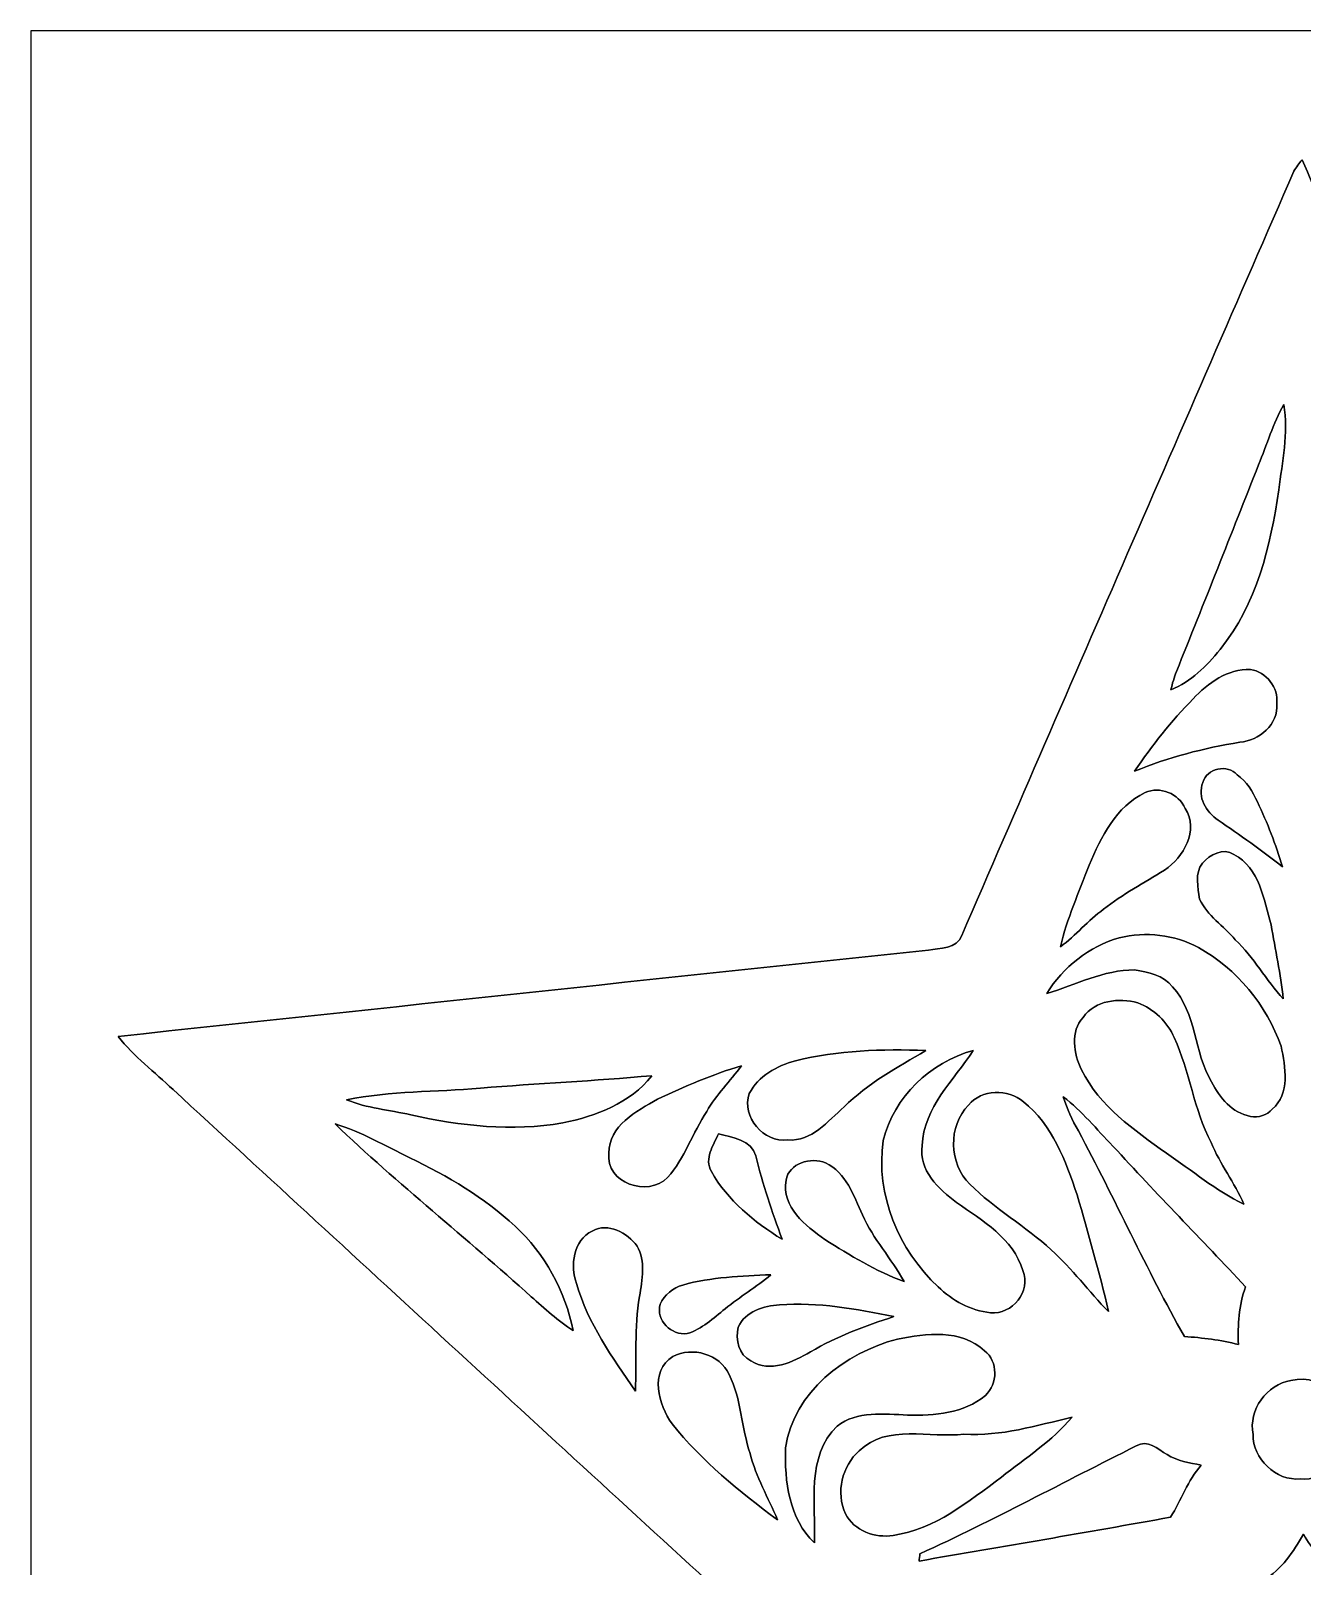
# Model space of a CAD drawing. Header units: centimetres. Extents: x -16.8 to 16.8, y -16.7 to 16.7.
# Drawn here: x -16.77 to 0.29, y -3.94 to 16.67 of the extents above; entities that cross this region are included whole.
import ezdxf

# ---------------------------------------------------------------- set-up
doc = ezdxf.new("R2010")
doc.units = ezdxf.units.CM
doc.header["$MEASUREMENT"] = 0
doc.layers.add('Layer 1', color=7, linetype='Continuous')

msp = doc.modelspace()

# ---------------------------------------------------------------- linework, layer by layer
at = {"layer": 'Layer 1', "color": 7}
for points, knots in [([(-16.77458, 16.66875), (-16.77458, 16.66875), (16.77458, 16.66875), (16.77458, 16.66875), (16.77458, 16.66875), (16.77458, 16.66875), (16.77458, -16.66875), (16.77458, -16.66875), (16.77458, -16.66875), (16.77458, -16.66875), (-16.77458, -16.66875), (-16.77458, -16.66875), (-16.77458, -16.66875), (-16.77458, -16.66875), (-16.77458, 16.66875), (-16.77458, 16.66875), (-16.77458, 16.66875), (-16.77458, 16.66875), (-16.77458, 16.66875), (-16.77458, 16.66875)], [0, 0, 0, 0, 0.16666667, 0.16666667, 0.16666667, 0.16666667, 0.33333333, 0.33333333, 0.33333333, 0.33333333, 0.5, 0.5, 0.5, 0.5, 0.66666667, 0.66666667, 0.66666667, 0.66666667, 1, 1, 1, 1]), ([(0.1778, 14.78562), (-1.30986, 11.36685), (-2.79929, 7.94773), (-4.2799, 4.52543), (-4.2799, 4.52543), (-4.34411, 4.34481), (-4.57729, 4.35998), (-4.72793, 4.3307), (-4.72793, 4.3307), (-8.35307, 3.95076), (-11.97681, 3.55529), (-15.6016, 3.17288), (-15.6016, 3.17288), (-15.39134, 2.90089), (-15.11088, 2.69416), (-14.86359, 2.4578), (-14.86359, 2.4578), (-12.31265, 0.11254), (-9.76524, -2.23661), (-7.21043, -4.57764), (-7.21043, -4.57764), (-7.42456, -5.79332), (-7.7149, -6.99488), (-7.94985, -8.20702), (-7.94985, -8.20702), (-8.47654, -10.77666), (-9.03676, -13.33994), (-9.54476, -15.9131), (-9.54476, -15.9131), (-9.01524, -15.66686), (-8.53158, -15.33525), (-8.02323, -15.05021), (-8.02323, -15.05021), (-5.32024, -13.44612), (-2.61267, -11.84875), (0.09102, -10.24502), (0.09102, -10.24502), (0.21943, -10.15471), (0.38594, -10.21045), (0.50835, -10.28524), (0.50835, -10.28524), (3.3722, -11.98704), (6.24452, -13.67402), (9.10837, -15.37476), (9.10837, -15.37476), (9.42975, -15.55715), (9.73702, -15.7674), (10.07745, -15.91416), (10.07745, -15.91416), (9.96915, -15.28727), (9.82592, -14.66744), (9.69716, -14.04479), (9.69716, -14.04479), (9.21173, -11.66566), (8.69844, -9.29252), (8.21584, -6.91339), (8.21584, -6.91339), (8.05215, -6.13657), (7.87224, -5.36293), (7.73994, -4.58011), (7.73994, -4.58011), (10.15506, -2.38231), (12.54689, -0.15804), (14.95284, 2.0507), (14.95284, 2.0507), (15.33701, 2.43522), (15.78504, 2.75519), (16.13182, 3.17676), (16.13182, 3.17676), (12.47846, 3.57823), (8.82297, 3.96134), (5.16855, 4.35222), (5.16855, 4.35222), (5.05213, 4.37409), (4.87574, 4.36457), (4.82459, 4.50286), (4.82459, 4.50286), (3.31435, 7.98124), (1.80552, 11.46104), (0.28646, 14.93591), (0.28646, 14.93591), (0.248, 14.88722), (0.20814, 14.8396), (0.1778, 14.78562)], [0, 0, 0, 0, 0.04545455, 0.04545455, 0.04545455, 0.04545455, 0.09090909, 0.09090909, 0.09090909, 0.09090909, 0.13636364, 0.13636364, 0.13636364, 0.13636364, 0.18181818, 0.18181818, 0.18181818, 0.18181818, 0.22727273, 0.22727273, 0.22727273, 0.22727273, 0.27272727, 0.27272727, 0.27272727, 0.27272727, 0.31818182, 0.31818182, 0.31818182, 0.31818182, 0.36363636, 0.36363636, 0.36363636, 0.36363636, 0.40909091, 0.40909091, 0.40909091, 0.40909091, 0.45454545, 0.45454545, 0.45454545, 0.45454545, 0.5, 0.5, 0.5, 0.5, 0.54545455, 0.54545455, 0.54545455, 0.54545455, 0.59090909, 0.59090909, 0.59090909, 0.59090909, 0.63636364, 0.63636364, 0.63636364, 0.63636364, 0.68181818, 0.68181818, 0.68181818, 0.68181818, 0.72727273, 0.72727273, 0.72727273, 0.72727273, 0.77272727, 0.77272727, 0.77272727, 0.77272727, 0.81818182, 0.81818182, 0.81818182, 0.81818182, 0.86363636, 0.86363636, 0.86363636, 0.86363636, 0.90909091, 0.90909091, 0.90909091, 0.90909091, 1, 1, 1, 1]), ([(0.04022, 11.65049), (0.10795, 11.26913), (0.02258, 10.88425), (-0.02575, 10.50608), (-0.02575, 10.50608), (-0.13511, 9.75007), (-0.32209, 8.97043), (-0.81421, 8.36436), (-0.81421, 8.36436), (-0.99307, 8.14246), (-1.20403, 7.92797), (-1.47532, 7.82496), (-1.47532, 7.82496), (-1.45309, 7.90751), (-1.43051, 7.98971), (-1.39947, 8.06909), (-1.39947, 8.06909), (-1.02623, 8.99195), (-0.66216, 9.9187), (-0.29633, 10.84439), (-0.29633, 10.84439), (-0.18627, 11.11356), (-0.10266, 11.39578), (0.04022, 11.65049)], [0, 0, 0, 0, 0.14285714, 0.14285714, 0.14285714, 0.14285714, 0.28571429, 0.28571429, 0.28571429, 0.28571429, 0.42857143, 0.42857143, 0.42857143, 0.42857143, 0.57142857, 0.57142857, 0.57142857, 0.57142857, 0.71428571, 0.71428571, 0.71428571, 0.71428571, 1, 1, 1, 1]), ([(-1.17616, 7.70255), (-0.97437, 7.91316), (-0.71332, 8.10824), (-0.40605, 8.0966), (-0.40605, 8.0966), (-0.19473, 8.06344), (-0.0254, 7.85566), (-0.05292, 7.63764), (-0.05292, 7.63764), (-0.0254, 7.35824), (-0.29104, 7.1434), (-0.54751, 7.1187), (-0.54751, 7.1187), (-1.03188, 7.04109), (-1.50707, 6.91832), (-1.96074, 6.73065), (-1.96074, 6.73065), (-1.72685, 7.07531), (-1.4672, 7.4041), (-1.17616, 7.70255)], [0, 0, 0, 0, 0.16666667, 0.16666667, 0.16666667, 0.16666667, 0.33333333, 0.33333333, 0.33333333, 0.33333333, 0.5, 0.5, 0.5, 0.5, 0.66666667, 0.66666667, 0.66666667, 0.66666667, 1, 1, 1, 1]), ([(-1.04458, 6.58107), (-0.99448, 6.77016), (-0.71049, 6.83154), (-0.58385, 6.68267), (-0.58385, 6.68267), (-0.45332, 6.59624), (-0.38029, 6.45548), (-0.31256, 6.32001), (-0.31256, 6.32001), (-0.17745, 6.0385), (-0.06526, 5.74534), (0.0254, 5.44654), (0.0254, 5.44654), (-0.25188, 5.67126), (-0.54681, 5.87199), (-0.83996, 6.07448), (-0.83996, 6.07448), (-1.0033, 6.18137), (-1.12113, 6.3821), (-1.04458, 6.58107)], [0, 0, 0, 0, 0.16666667, 0.16666667, 0.16666667, 0.16666667, 0.33333333, 0.33333333, 0.33333333, 0.33333333, 0.5, 0.5, 0.5, 0.5, 0.66666667, 0.66666667, 0.66666667, 0.66666667, 1, 1, 1, 1]), ([(-1.82069, 6.44349), (-1.62172, 6.53521), (-1.36525, 6.43326), (-1.28305, 6.23111), (-1.28305, 6.23111), (-1.09467, 5.93584), (-1.30351, 5.57777), (-1.55928, 5.40491), (-1.55928, 5.40491), (-1.83409, 5.23381), (-2.12196, 5.08141), (-2.37631, 4.87927), (-2.37631, 4.87927), (-2.58551, 4.72934), (-2.74743, 4.52579), (-2.95628, 4.37621), (-2.95628, 4.37621), (-2.86879, 4.75333), (-2.70651, 5.10787), (-2.57175, 5.46947), (-2.57175, 5.46947), (-2.40877, 5.84623), (-2.21156, 6.25898), (-1.82069, 6.44349)], [0, 0, 0, 0, 0.14285714, 0.14285714, 0.14285714, 0.14285714, 0.28571429, 0.28571429, 0.28571429, 0.28571429, 0.42857143, 0.42857143, 0.42857143, 0.42857143, 0.57142857, 0.57142857, 0.57142857, 0.57142857, 0.71428571, 0.71428571, 0.71428571, 0.71428571, 1, 1, 1, 1]), ([(-1.05093, 5.49593), (-0.94897, 5.61164), (-0.77541, 5.70689), (-0.62865, 5.61552), (-0.62865, 5.61552), (-0.28469, 5.43101), (-0.22366, 5.00803), (-0.12806, 4.66972), (-0.12806, 4.66972), (-0.07479, 4.33846), (0.00106, 4.00932), (0.03493, 3.67489), (0.03493, 3.67489), (-0.19685, 3.92606), (-0.35983, 4.23404), (-0.60925, 4.4704), (-0.60925, 4.4704), (-0.76659, 4.65173), (-0.98496, 4.79354), (-1.08761, 5.01544), (-1.08761, 5.01544), (-1.11019, 5.1689), (-1.15782, 5.36187), (-1.05093, 5.49593)], [0, 0, 0, 0, 0.14285714, 0.14285714, 0.14285714, 0.14285714, 0.28571429, 0.28571429, 0.28571429, 0.28571429, 0.42857143, 0.42857143, 0.42857143, 0.42857143, 0.57142857, 0.57142857, 0.57142857, 0.57142857, 0.71428571, 0.71428571, 0.71428571, 0.71428571, 1, 1, 1, 1]), ([(-2.16747, 4.49404), (-1.81151, 4.57941), (-1.42593, 4.54272), (-1.10384, 4.36386), (-1.10384, 4.36386), (-0.58984, 4.07776), (-0.18874, 3.59339), (0.00564, 3.03918), (0.00564, 3.03918), (0.06244, 2.76296), (0.13053, 2.40206), (-0.11395, 2.19569), (-0.11395, 2.19569), (-0.18274, 2.11243), (-0.30021, 2.07963), (-0.40534, 2.09903), (-0.40534, 2.09903), (-0.65193, 2.14418), (-0.81739, 2.35162), (-0.92922, 2.56081), (-0.92922, 2.56081), (-1.16628, 2.96192), (-1.12607, 3.48368), (-1.45239, 3.83893), (-1.45239, 3.83893), (-1.57586, 3.99274), (-1.778, 4.03507), (-1.96109, 4.06576), (-1.96109, 4.06576), (-2.37702, 4.06365), (-2.75131, 3.86644), (-3.14008, 3.74685), (-3.14008, 3.74685), (-2.921, 4.10245), (-2.57034, 4.37938), (-2.16747, 4.49404)], [0, 0, 0, 0, 0.1, 0.1, 0.1, 0.1, 0.2, 0.2, 0.2, 0.2, 0.3, 0.3, 0.3, 0.3, 0.4, 0.4, 0.4, 0.4, 0.5, 0.5, 0.5, 0.5, 0.6, 0.6, 0.6, 0.6, 0.7, 0.7, 0.7, 0.7, 0.8, 0.8, 0.8, 0.8, 1, 1, 1, 1]), ([(-2.65077, 3.42794), (-2.48744, 3.65795), (-2.17276, 3.69358), (-1.91805, 3.62268), (-1.91805, 3.62268), (-1.70109, 3.54224), (-1.52153, 3.36726), (-1.4284, 3.1556), (-1.4284, 3.1556), (-1.22167, 2.70122), (-1.16381, 2.19216), (-0.9338, 1.7466), (-0.9338, 1.7466), (-0.81386, 1.45733), (-0.61807, 1.20826), (-0.4953, 0.9211), (-0.4953, 0.9211), (-0.8696, 1.10314), (-1.19098, 1.37407), (-1.53458, 1.60514), (-1.53458, 1.60514), (-1.96709, 1.91594), (-2.42958, 2.23238), (-2.67264, 2.72415), (-2.67264, 2.72415), (-2.77707, 2.94076), (-2.82857, 3.23568), (-2.65077, 3.42794)], [0, 0, 0, 0, 0.125, 0.125, 0.125, 0.125, 0.25, 0.25, 0.25, 0.25, 0.375, 0.375, 0.375, 0.375, 0.5, 0.5, 0.5, 0.5, 0.625, 0.625, 0.625, 0.625, 0.75, 0.75, 0.75, 0.75, 1, 1, 1, 1]), ([(-6.51334, 2.84621), (-5.94113, 2.97991), (-5.34741, 3.00919), (-4.76215, 2.98133), (-4.76215, 2.98133), (-5.14597, 2.75766), (-5.53967, 2.54106), (-5.85858, 2.22532), (-5.85858, 2.22532), (-6.07766, 2.03729), (-6.2925, 1.75719), (-6.61494, 1.78294), (-6.61494, 1.78294), (-6.93773, 1.7459), (-7.24288, 2.08809), (-7.13176, 2.40559), (-7.13176, 2.40559), (-7.01252, 2.64019), (-6.75993, 2.77813), (-6.51334, 2.84621)], [0, 0, 0, 0, 0.16666667, 0.16666667, 0.16666667, 0.16666667, 0.33333333, 0.33333333, 0.33333333, 0.33333333, 0.5, 0.5, 0.5, 0.5, 0.66666667, 0.66666667, 0.66666667, 0.66666667, 1, 1, 1, 1]), ([(-5.334, 1.77447), (-5.19148, 2.36326), (-4.70323, 2.82081), (-4.12856, 2.98344), (-4.12856, 2.98344), (-4.38503, 2.58128), (-4.79249, 2.21686), (-4.81154, 1.70956), (-4.81154, 1.70956), (-4.8641, 1.37548), (-4.58682, 1.12536), (-4.3501, 0.94227), (-4.3501, 0.94227), (-4.00614, 0.70026), (-3.58458, 0.46143), (-3.46216, 0.02963), (-3.46216, 0.02963), (-3.34292, -0.25012), (-3.60292, -0.56374), (-3.89608, -0.53693), (-3.89608, -0.53693), (-4.16066, -0.50659), (-4.40831, -0.37253), (-4.5974, -0.18768), (-4.5974, -0.18768), (-5.12763, 0.30445), (-5.43948, 1.0481), (-5.334, 1.77447)], [0, 0, 0, 0, 0.125, 0.125, 0.125, 0.125, 0.25, 0.25, 0.25, 0.25, 0.375, 0.375, 0.375, 0.375, 0.5, 0.5, 0.5, 0.5, 0.625, 0.625, 0.625, 0.625, 0.75, 0.75, 0.75, 0.75, 1, 1, 1, 1]), ([(-8.36366, 2.32798), (-7.99783, 2.50049), (-7.62459, 2.66524), (-7.23583, 2.77848), (-7.23583, 2.77848), (-7.38893, 2.57281), (-7.57273, 2.38901), (-7.70184, 2.16606), (-7.70184, 2.16606), (-7.89164, 1.87784), (-7.99783, 1.53987), (-8.22678, 1.2767), (-8.22678, 1.2767), (-8.49101, 1.01106), (-9.06498, 1.20156), (-9.01594, 1.6062), (-9.01594, 1.6062), (-9.01982, 1.96991), (-8.64094, 2.17417), (-8.36366, 2.32798)], [0, 0, 0, 0, 0.16666667, 0.16666667, 0.16666667, 0.16666667, 0.33333333, 0.33333333, 0.33333333, 0.33333333, 0.5, 0.5, 0.5, 0.5, 0.66666667, 0.66666667, 0.66666667, 0.66666667, 1, 1, 1, 1]), ([(-10.74067, 2.47685), (-9.97444, 2.54212), (-9.20609, 2.57422), (-8.44021, 2.64478), (-8.44021, 2.64478), (-8.72772, 2.27506), (-9.19163, 2.10044), (-9.63577, 2.01119), (-9.63577, 2.01119), (-10.31275, 1.89477), (-11.00737, 1.96885), (-11.67306, 2.11878), (-11.67306, 2.11878), (-11.95987, 2.18722), (-12.26291, 2.20592), (-12.53631, 2.32304), (-12.53631, 2.32304), (-11.9447, 2.43769), (-11.33934, 2.42782), (-10.74067, 2.47685)], [0, 0, 0, 0, 0.16666667, 0.16666667, 0.16666667, 0.16666667, 0.33333333, 0.33333333, 0.33333333, 0.33333333, 0.5, 0.5, 0.5, 0.5, 0.66666667, 0.66666667, 0.66666667, 0.66666667, 1, 1, 1, 1]), ([(-4.18959, 2.24931), (-4.01461, 2.46733), (-3.65936, 2.46944), (-3.45264, 2.29482), (-3.45264, 2.29482), (-3.06529, 1.9872), (-2.88502, 1.49895), (-2.73121, 1.04493), (-2.73121, 1.04493), (-2.57916, 0.52634), (-2.43381, 0.00494), (-2.30964, -0.52141), (-2.30964, -0.52141), (-2.57704, -0.25471), (-2.79647, 0.05644), (-3.07975, 0.30692), (-3.07975, 0.30692), (-3.42336, 0.62653), (-3.84175, 0.85513), (-4.17089, 1.19098), (-4.17089, 1.19098), (-4.45135, 1.46191), (-4.46793, 1.97132), (-4.18959, 2.24931)], [0, 0, 0, 0, 0.14285714, 0.14285714, 0.14285714, 0.14285714, 0.28571429, 0.28571429, 0.28571429, 0.28571429, 0.42857143, 0.42857143, 0.42857143, 0.42857143, 0.57142857, 0.57142857, 0.57142857, 0.57142857, 0.71428571, 0.71428571, 0.71428571, 0.71428571, 1, 1, 1, 1]), ([(-2.91783, 2.35973), (-2.66806, 2.16888), (-2.46874, 1.92476), (-2.25108, 1.70039), (-2.25108, 1.70039), (-1.66793, 1.0608), (-1.05974, 0.44485), (-0.47025, -0.18909), (-0.47025, -0.18909), (-0.56691, -0.43568), (-0.57468, -0.70273), (-0.56762, -0.96449), (-0.56762, -0.96449), (-0.80433, -0.89888), (-1.04916, -0.87418), (-1.29293, -0.85408), (-1.29293, -0.85408), (-1.80093, 0.04692), (-2.22462, 0.99307), (-2.71533, 1.90359), (-2.71533, 1.90359), (-2.79612, 2.04929), (-2.86773, 2.20063), (-2.91783, 2.35973)], [0, 0, 0, 0, 0.14285714, 0.14285714, 0.14285714, 0.14285714, 0.28571429, 0.28571429, 0.28571429, 0.28571429, 0.42857143, 0.42857143, 0.42857143, 0.42857143, 0.57142857, 0.57142857, 0.57142857, 0.57142857, 0.71428571, 0.71428571, 0.71428571, 0.71428571, 1, 1, 1, 1]), ([(-12.69012, 1.99884), (-12.33699, 1.89195), (-12.01808, 1.70109), (-11.68682, 1.5427), (-11.68682, 1.5427), (-11.17882, 1.3014), (-10.68952, 1.00894), (-10.27501, 0.62583), (-10.27501, 0.62583), (-9.87566, 0.25541), (-9.60085, -0.24236), (-9.49501, -0.77682), (-9.49501, -0.77682), (-9.69786, -0.64417), (-9.87813, -0.48154), (-10.05805, -0.32068), (-10.05805, -0.32068), (-10.92764, 0.46108), (-11.84557, 1.19063), (-12.69012, 1.99884)], [0, 0, 0, 0, 0.16666667, 0.16666667, 0.16666667, 0.16666667, 0.33333333, 0.33333333, 0.33333333, 0.33333333, 0.5, 0.5, 0.5, 0.5, 0.66666667, 0.66666667, 0.66666667, 0.66666667, 1, 1, 1, 1]), ([(-7.54274, 1.86514), (-7.36847, 1.81328), (-7.09577, 1.78364), (-7.04568, 1.56845), (-7.04568, 1.56845), (-6.95184, 1.18816), (-6.82554, 0.81739), (-6.69008, 0.44979), (-6.69008, 0.44979), (-7.06473, 0.67733), (-7.42139, 0.97261), (-7.63976, 1.35714), (-7.63976, 1.35714), (-7.73783, 1.53599), (-7.61788, 1.70956), (-7.54274, 1.86514)], [0, 0, 0, 0, 0.2, 0.2, 0.2, 0.2, 0.4, 0.4, 0.4, 0.4, 0.6, 0.6, 0.6, 0.6, 1, 1, 1, 1]), ([(-6.63857, 1.24143), (-6.60012, 1.47355), (-6.30379, 1.55646), (-6.10835, 1.47673), (-6.10835, 1.47673), (-5.82895, 1.34232), (-5.73511, 1.03611), (-5.61128, 0.77752), (-5.61128, 0.77752), (-5.47158, 0.45226), (-5.22217, 0.19191), (-5.0546, -0.11748), (-5.0546, -0.11748), (-5.43172, 0.02152), (-5.77779, 0.23389), (-6.11752, 0.44591), (-6.11752, 0.44591), (-6.37752, 0.62865), (-6.69713, 0.88159), (-6.63857, 1.24143)], [0, 0, 0, 0, 0.16666667, 0.16666667, 0.16666667, 0.16666667, 0.33333333, 0.33333333, 0.33333333, 0.33333333, 0.5, 0.5, 0.5, 0.5, 0.66666667, 0.66666667, 0.66666667, 0.66666667, 1, 1, 1, 1]), ([(-9.23784, 0.56021), (-9.02441, 0.68192), (-8.76864, 0.53269), (-8.63741, 0.35913), (-8.63741, 0.35913), (-8.51394, 0.15804), (-8.57285, -0.09772), (-8.60319, -0.31644), (-8.60319, -0.31644), (-8.68151, -0.73625), (-8.63635, -1.16417), (-8.65999, -1.58785), (-8.65999, -1.58785), (-8.97008, -1.13736), (-9.29675, -0.67804), (-9.44986, -0.14605), (-9.44986, -0.14605), (-9.54052, 0.09878), (-9.48972, 0.43498), (-9.23784, 0.56021)], [0, 0, 0, 0, 0.16666667, 0.16666667, 0.16666667, 0.16666667, 0.33333333, 0.33333333, 0.33333333, 0.33333333, 0.5, 0.5, 0.5, 0.5, 0.66666667, 0.66666667, 0.66666667, 0.66666667, 1, 1, 1, 1]), ([(-8.02393, -0.16404), (-7.63905, -0.0568), (-7.23759, -0.04339), (-6.84071, -0.02646), (-6.84071, -0.02646), (-7.03756, -0.18944), (-7.25734, -0.32138), (-7.45455, -0.48401), (-7.45455, -0.48401), (-7.6133, -0.60925), (-7.76852, -0.75741), (-7.96678, -0.81703), (-7.96678, -0.81703), (-8.17421, -0.8449), (-8.39082, -0.63818), (-8.32661, -0.42192), (-8.32661, -0.42192), (-8.2737, -0.29422), (-8.15234, -0.20532), (-8.02393, -0.16404)], [0, 0, 0, 0, 0.16666667, 0.16666667, 0.16666667, 0.16666667, 0.33333333, 0.33333333, 0.33333333, 0.33333333, 0.5, 0.5, 0.5, 0.5, 0.66666667, 0.66666667, 0.66666667, 0.66666667, 1, 1, 1, 1]), ([(-6.72571, -0.42933), (-6.20889, -0.39053), (-5.69489, -0.4886), (-5.18971, -0.58773), (-5.18971, -0.58773), (-5.57636, -0.71296), (-5.95912, -0.85337), (-6.31014, -1.06151), (-6.31014, -1.06151), (-6.54121, -1.19309), (-6.85483, -1.35114), (-7.10847, -1.18145), (-7.10847, -1.18145), (-7.27816, -1.1049), (-7.31591, -0.89535), (-7.27922, -0.72919), (-7.27922, -0.72919), (-7.18573, -0.51541), (-6.93808, -0.44485), (-6.72571, -0.42933)], [0, 0, 0, 0, 0.16666667, 0.16666667, 0.16666667, 0.16666667, 0.33333333, 0.33333333, 0.33333333, 0.33333333, 0.5, 0.5, 0.5, 0.5, 0.66666667, 0.66666667, 0.66666667, 0.66666667, 1, 1, 1, 1]), ([(-5.14456, -0.89006), (-4.75509, -0.81527), (-4.2926, -0.75001), (-3.9751, -1.04704), (-3.9751, -1.04704), (-3.78919, -1.19133), (-3.79518, -1.49049), (-3.96346, -1.64641), (-3.96346, -1.64641), (-4.25238, -1.89089), (-4.64608, -1.91699), (-5.00698, -1.90923), (-5.00698, -1.90923), (-5.32024, -1.89794), (-5.68713, -1.85173), (-5.95207, -2.0574), (-5.95207, -2.0574), (-6.37152, -2.46627), (-6.23676, -3.10197), (-6.25828, -3.62479), (-6.25828, -3.62479), (-6.5973, -3.302), (-6.65974, -2.794), (-6.64492, -2.35021), (-6.64492, -2.35021), (-6.53874, -1.59738), (-5.84129, -1.07174), (-5.14456, -0.89006)], [0, 0, 0, 0, 0.125, 0.125, 0.125, 0.125, 0.25, 0.25, 0.25, 0.25, 0.375, 0.375, 0.375, 0.375, 0.5, 0.5, 0.5, 0.5, 0.625, 0.625, 0.625, 0.625, 0.75, 0.75, 0.75, 0.75, 1, 1, 1, 1]), ([(-8.15658, -1.12254), (-7.89481, -0.98813), (-7.52651, -1.08903), (-7.40234, -1.36631), (-7.40234, -1.36631), (-7.23724, -1.69651), (-7.23688, -2.07998), (-7.11941, -2.42641), (-7.11941, -2.42641), (-7.0425, -2.74038), (-6.87634, -3.01872), (-6.75358, -3.3147), (-6.75358, -3.3147), (-7.26264, -2.93299), (-7.76993, -2.52977), (-8.16681, -2.02847), (-8.16681, -2.02847), (-8.35272, -1.77306), (-8.47443, -1.32433), (-8.15658, -1.12254)], [0, 0, 0, 0, 0.16666667, 0.16666667, 0.16666667, 0.16666667, 0.33333333, 0.33333333, 0.33333333, 0.33333333, 0.5, 0.5, 0.5, 0.5, 0.66666667, 0.66666667, 0.66666667, 0.66666667, 1, 1, 1, 1]), ([(0.13829, -1.44533), (0.5775, -1.32962), (1.01141, -1.78964), (0.92004, -2.22109), (0.92004, -2.22109), (0.87101, -2.53012), (0.58879, -2.79647), (0.26458, -2.76543), (0.26458, -2.76543), (-0.06279, -2.79859), (-0.37712, -2.49308), (-0.37042, -2.16888), (-0.37042, -2.16888), (-0.43533, -1.84115), (-0.18909, -1.49684), (0.13829, -1.44533)], [0, 0, 0, 0, 0.2, 0.2, 0.2, 0.2, 0.4, 0.4, 0.4, 0.4, 0.6, 0.6, 0.6, 0.6, 1, 1, 1, 1]), ([(-4.25027, -2.16606), (-3.75179, -2.19639), (-3.27731, -2.0507), (-2.8, -1.9364), (-2.8, -1.9364), (-3.06634, -2.25884), (-3.42406, -2.48532), (-3.74826, -2.74355), (-3.74826, -2.74355), (-4.18888, -3.06776), (-4.63797, -3.44346), (-5.19853, -3.52354), (-5.19853, -3.52354), (-5.44195, -3.56658), (-5.72523, -3.4604), (-5.842, -3.23321), (-5.842, -3.23321), (-5.97041, -2.94887), (-5.88927, -2.59292), (-5.65468, -2.38901), (-5.65468, -2.38901), (-5.27967, -2.02353), (-4.71276, -2.22215), (-4.25027, -2.16606)], [0, 0, 0, 0, 0.14285714, 0.14285714, 0.14285714, 0.14285714, 0.28571429, 0.28571429, 0.28571429, 0.28571429, 0.42857143, 0.42857143, 0.42857143, 0.42857143, 0.57142857, 0.57142857, 0.57142857, 0.57142857, 0.71428571, 0.71428571, 0.71428571, 0.71428571, 1, 1, 1, 1]), ([(-1.93851, -2.3241), (-1.78964, -2.22603), (-1.64994, -2.3689), (-1.52506, -2.43875), (-1.52506, -2.43875), (-1.38783, -2.52695), (-1.22379, -2.54776), (-1.06751, -2.58127), (-1.06751, -2.58127), (-1.2446, -2.79012), (-1.33668, -3.05082), (-1.47814, -3.28048), (-1.47814, -3.28048), (-2.60138, -3.48262), (-3.72745, -3.67594), (-4.85281, -3.86821), (-4.85281, -3.86821), (-4.84999, -3.84422), (-4.84399, -3.79554), (-4.84082, -3.77119), (-4.84082, -3.77119), (-3.85763, -3.32176), (-2.90654, -2.80529), (-1.93851, -2.3241)], [0, 0, 0, 0, 0.14285714, 0.14285714, 0.14285714, 0.14285714, 0.28571429, 0.28571429, 0.28571429, 0.28571429, 0.42857143, 0.42857143, 0.42857143, 0.42857143, 0.57142857, 0.57142857, 0.57142857, 0.57142857, 0.71428571, 0.71428571, 0.71428571, 0.71428571, 1, 1, 1, 1]), ([(0.30762, -3.50838), (0.41698, -3.71757), (0.58808, -3.88161), (0.75494, -4.0453), (0.75494, -4.0453), (0.85831, -4.13209), (0.79763, -4.27778), (0.79269, -4.39067), (0.79269, -4.39067), (0.62371, -5.43101), (0.47554, -6.47488), (0.32067, -7.51769), (0.32067, -7.51769), (0.30092, -7.51734), (0.26106, -7.51734), (0.2413, -7.51699), (0.2413, -7.51699), (0.07479, -6.3881), (-0.07761, -5.25674), (-0.22613, -4.12503), (-0.22613, -4.12503), (0.01658, -3.98251), (0.16686, -3.74368), (0.30762, -3.50838)], [0, 0, 0, 0, 0.14285714, 0.14285714, 0.14285714, 0.14285714, 0.28571429, 0.28571429, 0.28571429, 0.28571429, 0.42857143, 0.42857143, 0.42857143, 0.42857143, 0.57142857, 0.57142857, 0.57142857, 0.57142857, 0.71428571, 0.71428571, 0.71428571, 0.71428571, 1, 1, 1, 1])]:
    msp.add_open_spline(points, degree=3, knots=knots, dxfattribs=at)
at = {"layer": 'Layer 1', "color": 251}
for points, knots in [([(0.1778, 14.78562), (0.20814, 14.8396), (0.248, 14.88722), (0.28646, 14.93591), (0.28646, 14.93591), (1.80552, 11.46104), (3.31435, 7.98124), (4.82459, 4.50286), (4.82459, 4.50286), (4.87574, 4.36457), (5.05213, 4.37409), (5.16855, 4.35222), (5.16855, 4.35222), (8.82297, 3.96134), (12.47846, 3.57823), (16.13182, 3.17676), (16.13182, 3.17676), (15.78504, 2.75519), (15.33701, 2.43522), (14.95284, 2.0507), (14.95284, 2.0507), (12.54689, -0.15804), (10.15506, -2.38231), (7.73994, -4.58011), (7.73994, -4.58011), (7.87224, -5.36293), (8.05215, -6.13657), (8.21584, -6.91339), (8.21584, -6.91339), (8.69844, -9.29252), (9.21173, -11.66566), (9.69716, -14.04479), (9.69716, -14.04479), (9.82592, -14.66744), (9.96915, -15.28727), (10.07745, -15.91416), (10.07745, -15.91416), (9.73702, -15.7674), (9.42975, -15.55715), (9.10837, -15.37476), (9.10837, -15.37476), (6.24452, -13.67402), (3.3722, -11.98704), (0.50835, -10.28524), (0.50835, -10.28524), (0.38594, -10.21045), (0.21943, -10.15471), (0.09102, -10.24502), (0.09102, -10.24502), (-2.61267, -11.84875), (-5.32024, -13.44612), (-8.02323, -15.05021), (-8.02323, -15.05021), (-8.53158, -15.33525), (-9.01524, -15.66686), (-9.54476, -15.9131), (-9.54476, -15.9131), (-9.03676, -13.33994), (-8.47654, -10.77666), (-7.94985, -8.20702), (-7.94985, -8.20702), (-7.7149, -6.99488), (-7.42456, -5.79332), (-7.21043, -4.57764), (-7.21043, -4.57764), (-9.76524, -2.23661), (-12.31265, 0.11254), (-14.86359, 2.4578), (-14.86359, 2.4578), (-15.11088, 2.69416), (-15.39134, 2.90089), (-15.6016, 3.17288), (-15.6016, 3.17288), (-11.97681, 3.55529), (-8.35307, 3.95076), (-4.72793, 4.3307), (-4.72793, 4.3307), (-4.57729, 4.35998), (-4.34411, 4.34481), (-4.2799, 4.52543), (-4.2799, 4.52543), (-2.79929, 7.94773), (-1.30986, 11.36685), (0.1778, 14.78562), (0.1778, 14.78562), (0.1778, 14.78562), (0.1778, 14.78562), (0.1778, 14.78562)], [0, 0, 0, 0, 0.04347826, 0.04347826, 0.04347826, 0.04347826, 0.08695652, 0.08695652, 0.08695652, 0.08695652, 0.13043478, 0.13043478, 0.13043478, 0.13043478, 0.17391304, 0.17391304, 0.17391304, 0.17391304, 0.2173913, 0.2173913, 0.2173913, 0.2173913, 0.26086957, 0.26086957, 0.26086957, 0.26086957, 0.30434783, 0.30434783, 0.30434783, 0.30434783, 0.34782609, 0.34782609, 0.34782609, 0.34782609, 0.39130435, 0.39130435, 0.39130435, 0.39130435, 0.43478261, 0.43478261, 0.43478261, 0.43478261, 0.47826087, 0.47826087, 0.47826087, 0.47826087, 0.52173913, 0.52173913, 0.52173913, 0.52173913, 0.56521739, 0.56521739, 0.56521739, 0.56521739, 0.60869565, 0.60869565, 0.60869565, 0.60869565, 0.65217391, 0.65217391, 0.65217391, 0.65217391, 0.69565217, 0.69565217, 0.69565217, 0.69565217, 0.73913043, 0.73913043, 0.73913043, 0.73913043, 0.7826087, 0.7826087, 0.7826087, 0.7826087, 0.82608696, 0.82608696, 0.82608696, 0.82608696, 0.86956522, 0.86956522, 0.86956522, 0.86956522, 0.91304348, 0.91304348, 0.91304348, 0.91304348, 1, 1, 1, 1]), ([(0.04022, 11.65049), (-0.10266, 11.39578), (-0.18627, 11.11356), (-0.29633, 10.84439), (-0.29633, 10.84439), (-0.66216, 9.9187), (-1.02623, 8.99195), (-1.39947, 8.06909), (-1.39947, 8.06909), (-1.43051, 7.98971), (-1.45309, 7.90751), (-1.47532, 7.82496), (-1.47532, 7.82496), (-1.20403, 7.92797), (-0.99307, 8.14246), (-0.81421, 8.36436), (-0.81421, 8.36436), (-0.32209, 8.97043), (-0.13511, 9.75007), (-0.02575, 10.50608), (-0.02575, 10.50608), (0.02258, 10.88425), (0.10795, 11.26913), (0.04022, 11.65049), (0.04022, 11.65049), (0.04022, 11.65049), (0.04022, 11.65049), (0.04022, 11.65049)], [0, 0, 0, 0, 0.125, 0.125, 0.125, 0.125, 0.25, 0.25, 0.25, 0.25, 0.375, 0.375, 0.375, 0.375, 0.5, 0.5, 0.5, 0.5, 0.625, 0.625, 0.625, 0.625, 0.75, 0.75, 0.75, 0.75, 1, 1, 1, 1]), ([(-1.17616, 7.70255), (-1.4672, 7.4041), (-1.72685, 7.07531), (-1.96074, 6.73065), (-1.96074, 6.73065), (-1.50707, 6.91832), (-1.03188, 7.04109), (-0.54751, 7.1187), (-0.54751, 7.1187), (-0.29104, 7.1434), (-0.0254, 7.35824), (-0.05292, 7.63764), (-0.05292, 7.63764), (-0.0254, 7.85566), (-0.19473, 8.06344), (-0.40605, 8.0966), (-0.40605, 8.0966), (-0.71332, 8.10824), (-0.97437, 7.91316), (-1.17616, 7.70255), (-1.17616, 7.70255), (-1.17616, 7.70255), (-1.17616, 7.70255), (-1.17616, 7.70255)], [0, 0, 0, 0, 0.14285714, 0.14285714, 0.14285714, 0.14285714, 0.28571429, 0.28571429, 0.28571429, 0.28571429, 0.42857143, 0.42857143, 0.42857143, 0.42857143, 0.57142857, 0.57142857, 0.57142857, 0.57142857, 0.71428571, 0.71428571, 0.71428571, 0.71428571, 1, 1, 1, 1]), ([(-1.04458, 6.58107), (-1.12113, 6.3821), (-1.0033, 6.18137), (-0.83996, 6.07448), (-0.83996, 6.07448), (-0.54681, 5.87199), (-0.25188, 5.67126), (0.0254, 5.44654), (0.0254, 5.44654), (-0.06526, 5.74534), (-0.17745, 6.0385), (-0.31256, 6.32001), (-0.31256, 6.32001), (-0.38029, 6.45548), (-0.45332, 6.59624), (-0.58385, 6.68267), (-0.58385, 6.68267), (-0.71049, 6.83154), (-0.99448, 6.77016), (-1.04458, 6.58107), (-1.04458, 6.58107), (-1.04458, 6.58107), (-1.04458, 6.58107), (-1.04458, 6.58107)], [0, 0, 0, 0, 0.14285714, 0.14285714, 0.14285714, 0.14285714, 0.28571429, 0.28571429, 0.28571429, 0.28571429, 0.42857143, 0.42857143, 0.42857143, 0.42857143, 0.57142857, 0.57142857, 0.57142857, 0.57142857, 0.71428571, 0.71428571, 0.71428571, 0.71428571, 1, 1, 1, 1]), ([(-1.82069, 6.44349), (-2.21156, 6.25898), (-2.40877, 5.84623), (-2.57175, 5.46947), (-2.57175, 5.46947), (-2.70651, 5.10787), (-2.86879, 4.75333), (-2.95628, 4.37621), (-2.95628, 4.37621), (-2.74743, 4.52579), (-2.58551, 4.72934), (-2.37631, 4.87927), (-2.37631, 4.87927), (-2.12196, 5.08141), (-1.83409, 5.23381), (-1.55928, 5.40491), (-1.55928, 5.40491), (-1.30351, 5.57777), (-1.09467, 5.93584), (-1.28305, 6.23111), (-1.28305, 6.23111), (-1.36525, 6.43326), (-1.62172, 6.53521), (-1.82069, 6.44349), (-1.82069, 6.44349), (-1.82069, 6.44349), (-1.82069, 6.44349), (-1.82069, 6.44349)], [0, 0, 0, 0, 0.125, 0.125, 0.125, 0.125, 0.25, 0.25, 0.25, 0.25, 0.375, 0.375, 0.375, 0.375, 0.5, 0.5, 0.5, 0.5, 0.625, 0.625, 0.625, 0.625, 0.75, 0.75, 0.75, 0.75, 1, 1, 1, 1]), ([(-1.05093, 5.49593), (-1.15782, 5.36187), (-1.11019, 5.1689), (-1.08761, 5.01544), (-1.08761, 5.01544), (-0.98496, 4.79354), (-0.76659, 4.65173), (-0.60925, 4.4704), (-0.60925, 4.4704), (-0.35983, 4.23404), (-0.19685, 3.92606), (0.03493, 3.67489), (0.03493, 3.67489), (0.00106, 4.00932), (-0.07479, 4.33846), (-0.12806, 4.66972), (-0.12806, 4.66972), (-0.22366, 5.00803), (-0.28469, 5.43101), (-0.62865, 5.61552), (-0.62865, 5.61552), (-0.77541, 5.70689), (-0.94897, 5.61164), (-1.05093, 5.49593), (-1.05093, 5.49593), (-1.05093, 5.49593), (-1.05093, 5.49593), (-1.05093, 5.49593)], [0, 0, 0, 0, 0.125, 0.125, 0.125, 0.125, 0.25, 0.25, 0.25, 0.25, 0.375, 0.375, 0.375, 0.375, 0.5, 0.5, 0.5, 0.5, 0.625, 0.625, 0.625, 0.625, 0.75, 0.75, 0.75, 0.75, 1, 1, 1, 1]), ([(-2.16747, 4.49404), (-2.57034, 4.37938), (-2.921, 4.10245), (-3.14008, 3.74685), (-3.14008, 3.74685), (-2.75131, 3.86644), (-2.37702, 4.06365), (-1.96109, 4.06576), (-1.96109, 4.06576), (-1.778, 4.03507), (-1.57586, 3.99274), (-1.45239, 3.83893), (-1.45239, 3.83893), (-1.12607, 3.48368), (-1.16628, 2.96192), (-0.92922, 2.56081), (-0.92922, 2.56081), (-0.81739, 2.35162), (-0.65193, 2.14418), (-0.40534, 2.09903), (-0.40534, 2.09903), (-0.30021, 2.07963), (-0.18274, 2.11243), (-0.11395, 2.19569), (-0.11395, 2.19569), (0.13053, 2.40206), (0.06244, 2.76296), (0.00564, 3.03918), (0.00564, 3.03918), (-0.18874, 3.59339), (-0.58984, 4.07776), (-1.10384, 4.36386), (-1.10384, 4.36386), (-1.42593, 4.54272), (-1.81151, 4.57941), (-2.16747, 4.49404), (-2.16747, 4.49404), (-2.16747, 4.49404), (-2.16747, 4.49404), (-2.16747, 4.49404)], [0, 0, 0, 0, 0.09090909, 0.09090909, 0.09090909, 0.09090909, 0.18181818, 0.18181818, 0.18181818, 0.18181818, 0.27272727, 0.27272727, 0.27272727, 0.27272727, 0.36363636, 0.36363636, 0.36363636, 0.36363636, 0.45454545, 0.45454545, 0.45454545, 0.45454545, 0.54545455, 0.54545455, 0.54545455, 0.54545455, 0.63636364, 0.63636364, 0.63636364, 0.63636364, 0.72727273, 0.72727273, 0.72727273, 0.72727273, 0.81818182, 0.81818182, 0.81818182, 0.81818182, 1, 1, 1, 1]), ([(-2.65077, 3.42794), (-2.82857, 3.23568), (-2.77707, 2.94076), (-2.67264, 2.72415), (-2.67264, 2.72415), (-2.42958, 2.23238), (-1.96709, 1.91594), (-1.53458, 1.60514), (-1.53458, 1.60514), (-1.19098, 1.37407), (-0.8696, 1.10314), (-0.4953, 0.9211), (-0.4953, 0.9211), (-0.61807, 1.20826), (-0.81386, 1.45733), (-0.9338, 1.7466), (-0.9338, 1.7466), (-1.16381, 2.19216), (-1.22167, 2.70122), (-1.4284, 3.1556), (-1.4284, 3.1556), (-1.52153, 3.36726), (-1.70109, 3.54224), (-1.91805, 3.62268), (-1.91805, 3.62268), (-2.17276, 3.69358), (-2.48744, 3.65795), (-2.65077, 3.42794), (-2.65077, 3.42794), (-2.65077, 3.42794), (-2.65077, 3.42794), (-2.65077, 3.42794)], [0, 0, 0, 0, 0.11111111, 0.11111111, 0.11111111, 0.11111111, 0.22222222, 0.22222222, 0.22222222, 0.22222222, 0.33333333, 0.33333333, 0.33333333, 0.33333333, 0.44444444, 0.44444444, 0.44444444, 0.44444444, 0.55555556, 0.55555556, 0.55555556, 0.55555556, 0.66666667, 0.66666667, 0.66666667, 0.66666667, 0.77777778, 0.77777778, 0.77777778, 0.77777778, 1, 1, 1, 1]), ([(-6.51334, 2.84621), (-6.75993, 2.77813), (-7.01252, 2.64019), (-7.13176, 2.40559), (-7.13176, 2.40559), (-7.24288, 2.08809), (-6.93773, 1.7459), (-6.61494, 1.78294), (-6.61494, 1.78294), (-6.2925, 1.75719), (-6.07766, 2.03729), (-5.85858, 2.22532), (-5.85858, 2.22532), (-5.53967, 2.54106), (-5.14597, 2.75766), (-4.76215, 2.98133), (-4.76215, 2.98133), (-5.34741, 3.00919), (-5.94113, 2.97991), (-6.51334, 2.84621), (-6.51334, 2.84621), (-6.51334, 2.84621), (-6.51334, 2.84621), (-6.51334, 2.84621)], [0, 0, 0, 0, 0.14285714, 0.14285714, 0.14285714, 0.14285714, 0.28571429, 0.28571429, 0.28571429, 0.28571429, 0.42857143, 0.42857143, 0.42857143, 0.42857143, 0.57142857, 0.57142857, 0.57142857, 0.57142857, 0.71428571, 0.71428571, 0.71428571, 0.71428571, 1, 1, 1, 1]), ([(-5.334, 1.77447), (-5.43948, 1.0481), (-5.12763, 0.30445), (-4.5974, -0.18768), (-4.5974, -0.18768), (-4.40831, -0.37253), (-4.16066, -0.50659), (-3.89608, -0.53693), (-3.89608, -0.53693), (-3.60292, -0.56374), (-3.34292, -0.25012), (-3.46216, 0.02963), (-3.46216, 0.02963), (-3.58458, 0.46143), (-4.00614, 0.70026), (-4.3501, 0.94227), (-4.3501, 0.94227), (-4.58682, 1.12536), (-4.8641, 1.37548), (-4.81154, 1.70956), (-4.81154, 1.70956), (-4.79249, 2.21686), (-4.38503, 2.58128), (-4.12856, 2.98344), (-4.12856, 2.98344), (-4.70323, 2.82081), (-5.19148, 2.36326), (-5.334, 1.77447), (-5.334, 1.77447), (-5.334, 1.77447), (-5.334, 1.77447), (-5.334, 1.77447)], [0, 0, 0, 0, 0.11111111, 0.11111111, 0.11111111, 0.11111111, 0.22222222, 0.22222222, 0.22222222, 0.22222222, 0.33333333, 0.33333333, 0.33333333, 0.33333333, 0.44444444, 0.44444444, 0.44444444, 0.44444444, 0.55555556, 0.55555556, 0.55555556, 0.55555556, 0.66666667, 0.66666667, 0.66666667, 0.66666667, 0.77777778, 0.77777778, 0.77777778, 0.77777778, 1, 1, 1, 1]), ([(-8.36366, 2.32798), (-8.64094, 2.17417), (-9.01982, 1.96991), (-9.01594, 1.6062), (-9.01594, 1.6062), (-9.06498, 1.20156), (-8.49101, 1.01106), (-8.22678, 1.2767), (-8.22678, 1.2767), (-7.99783, 1.53987), (-7.89164, 1.87784), (-7.70184, 2.16606), (-7.70184, 2.16606), (-7.57273, 2.38901), (-7.38893, 2.57281), (-7.23583, 2.77848), (-7.23583, 2.77848), (-7.62459, 2.66524), (-7.99783, 2.50049), (-8.36366, 2.32798), (-8.36366, 2.32798), (-8.36366, 2.32798), (-8.36366, 2.32798), (-8.36366, 2.32798)], [0, 0, 0, 0, 0.14285714, 0.14285714, 0.14285714, 0.14285714, 0.28571429, 0.28571429, 0.28571429, 0.28571429, 0.42857143, 0.42857143, 0.42857143, 0.42857143, 0.57142857, 0.57142857, 0.57142857, 0.57142857, 0.71428571, 0.71428571, 0.71428571, 0.71428571, 1, 1, 1, 1]), ([(-10.74067, 2.47685), (-11.33934, 2.42782), (-11.9447, 2.43769), (-12.53631, 2.32304), (-12.53631, 2.32304), (-12.26291, 2.20592), (-11.95987, 2.18722), (-11.67306, 2.11878), (-11.67306, 2.11878), (-11.00737, 1.96885), (-10.31275, 1.89477), (-9.63577, 2.01119), (-9.63577, 2.01119), (-9.19163, 2.10044), (-8.72772, 2.27506), (-8.44021, 2.64478), (-8.44021, 2.64478), (-9.20609, 2.57422), (-9.97444, 2.54212), (-10.74067, 2.47685), (-10.74067, 2.47685), (-10.74067, 2.47685), (-10.74067, 2.47685), (-10.74067, 2.47685)], [0, 0, 0, 0, 0.14285714, 0.14285714, 0.14285714, 0.14285714, 0.28571429, 0.28571429, 0.28571429, 0.28571429, 0.42857143, 0.42857143, 0.42857143, 0.42857143, 0.57142857, 0.57142857, 0.57142857, 0.57142857, 0.71428571, 0.71428571, 0.71428571, 0.71428571, 1, 1, 1, 1]), ([(-4.18959, 2.24931), (-4.46793, 1.97132), (-4.45135, 1.46191), (-4.17089, 1.19098), (-4.17089, 1.19098), (-3.84175, 0.85513), (-3.42336, 0.62653), (-3.07975, 0.30692), (-3.07975, 0.30692), (-2.79647, 0.05644), (-2.57704, -0.25471), (-2.30964, -0.52141), (-2.30964, -0.52141), (-2.43381, 0.00494), (-2.57916, 0.52634), (-2.73121, 1.04493), (-2.73121, 1.04493), (-2.88502, 1.49895), (-3.06529, 1.9872), (-3.45264, 2.29482), (-3.45264, 2.29482), (-3.65936, 2.46944), (-4.01461, 2.46733), (-4.18959, 2.24931), (-4.18959, 2.24931), (-4.18959, 2.24931), (-4.18959, 2.24931), (-4.18959, 2.24931)], [0, 0, 0, 0, 0.125, 0.125, 0.125, 0.125, 0.25, 0.25, 0.25, 0.25, 0.375, 0.375, 0.375, 0.375, 0.5, 0.5, 0.5, 0.5, 0.625, 0.625, 0.625, 0.625, 0.75, 0.75, 0.75, 0.75, 1, 1, 1, 1]), ([(-2.91783, 2.35973), (-2.86773, 2.20063), (-2.79612, 2.04929), (-2.71533, 1.90359), (-2.71533, 1.90359), (-2.22462, 0.99307), (-1.80093, 0.04692), (-1.29293, -0.85408), (-1.29293, -0.85408), (-1.04916, -0.87418), (-0.80433, -0.89888), (-0.56762, -0.96449), (-0.56762, -0.96449), (-0.57468, -0.70273), (-0.56691, -0.43568), (-0.47025, -0.18909), (-0.47025, -0.18909), (-1.05974, 0.44485), (-1.66793, 1.0608), (-2.25108, 1.70039), (-2.25108, 1.70039), (-2.46874, 1.92476), (-2.66806, 2.16888), (-2.91783, 2.35973), (-2.91783, 2.35973), (-2.91783, 2.35973), (-2.91783, 2.35973), (-2.91783, 2.35973)], [0, 0, 0, 0, 0.125, 0.125, 0.125, 0.125, 0.25, 0.25, 0.25, 0.25, 0.375, 0.375, 0.375, 0.375, 0.5, 0.5, 0.5, 0.5, 0.625, 0.625, 0.625, 0.625, 0.75, 0.75, 0.75, 0.75, 1, 1, 1, 1]), ([(-12.69012, 1.99884), (-11.84557, 1.19063), (-10.92764, 0.46108), (-10.05805, -0.32068), (-10.05805, -0.32068), (-9.87813, -0.48154), (-9.69786, -0.64417), (-9.49501, -0.77682), (-9.49501, -0.77682), (-9.60085, -0.24236), (-9.87566, 0.25541), (-10.27501, 0.62583), (-10.27501, 0.62583), (-10.68952, 1.00894), (-11.17882, 1.3014), (-11.68682, 1.5427), (-11.68682, 1.5427), (-12.01808, 1.70109), (-12.33699, 1.89195), (-12.69012, 1.99884), (-12.69012, 1.99884), (-12.69012, 1.99884), (-12.69012, 1.99884), (-12.69012, 1.99884)], [0, 0, 0, 0, 0.14285714, 0.14285714, 0.14285714, 0.14285714, 0.28571429, 0.28571429, 0.28571429, 0.28571429, 0.42857143, 0.42857143, 0.42857143, 0.42857143, 0.57142857, 0.57142857, 0.57142857, 0.57142857, 0.71428571, 0.71428571, 0.71428571, 0.71428571, 1, 1, 1, 1]), ([(-7.54274, 1.86514), (-7.61788, 1.70956), (-7.73783, 1.53599), (-7.63976, 1.35714), (-7.63976, 1.35714), (-7.42139, 0.97261), (-7.06473, 0.67733), (-6.69008, 0.44979), (-6.69008, 0.44979), (-6.82554, 0.81739), (-6.95184, 1.18816), (-7.04568, 1.56845), (-7.04568, 1.56845), (-7.09577, 1.78364), (-7.36847, 1.81328), (-7.54274, 1.86514), (-7.54274, 1.86514), (-7.54274, 1.86514), (-7.54274, 1.86514), (-7.54274, 1.86514)], [0, 0, 0, 0, 0.16666667, 0.16666667, 0.16666667, 0.16666667, 0.33333333, 0.33333333, 0.33333333, 0.33333333, 0.5, 0.5, 0.5, 0.5, 0.66666667, 0.66666667, 0.66666667, 0.66666667, 1, 1, 1, 1]), ([(-6.63857, 1.24143), (-6.69713, 0.88159), (-6.37752, 0.62865), (-6.11752, 0.44591), (-6.11752, 0.44591), (-5.77779, 0.23389), (-5.43172, 0.02152), (-5.0546, -0.11748), (-5.0546, -0.11748), (-5.22217, 0.19191), (-5.47158, 0.45226), (-5.61128, 0.77752), (-5.61128, 0.77752), (-5.73511, 1.03611), (-5.82895, 1.34232), (-6.10835, 1.47673), (-6.10835, 1.47673), (-6.30379, 1.55646), (-6.60012, 1.47355), (-6.63857, 1.24143), (-6.63857, 1.24143), (-6.63857, 1.24143), (-6.63857, 1.24143), (-6.63857, 1.24143)], [0, 0, 0, 0, 0.14285714, 0.14285714, 0.14285714, 0.14285714, 0.28571429, 0.28571429, 0.28571429, 0.28571429, 0.42857143, 0.42857143, 0.42857143, 0.42857143, 0.57142857, 0.57142857, 0.57142857, 0.57142857, 0.71428571, 0.71428571, 0.71428571, 0.71428571, 1, 1, 1, 1]), ([(-9.23784, 0.56021), (-9.48972, 0.43498), (-9.54052, 0.09878), (-9.44986, -0.14605), (-9.44986, -0.14605), (-9.29675, -0.67804), (-8.97008, -1.13736), (-8.65999, -1.58785), (-8.65999, -1.58785), (-8.63635, -1.16417), (-8.68151, -0.73625), (-8.60319, -0.31644), (-8.60319, -0.31644), (-8.57285, -0.09772), (-8.51394, 0.15804), (-8.63741, 0.35913), (-8.63741, 0.35913), (-8.76864, 0.53269), (-9.02441, 0.68192), (-9.23784, 0.56021), (-9.23784, 0.56021), (-9.23784, 0.56021), (-9.23784, 0.56021), (-9.23784, 0.56021)], [0, 0, 0, 0, 0.14285714, 0.14285714, 0.14285714, 0.14285714, 0.28571429, 0.28571429, 0.28571429, 0.28571429, 0.42857143, 0.42857143, 0.42857143, 0.42857143, 0.57142857, 0.57142857, 0.57142857, 0.57142857, 0.71428571, 0.71428571, 0.71428571, 0.71428571, 1, 1, 1, 1]), ([(-8.02393, -0.16404), (-8.15234, -0.20532), (-8.2737, -0.29422), (-8.32661, -0.42192), (-8.32661, -0.42192), (-8.39082, -0.63818), (-8.17421, -0.8449), (-7.96678, -0.81703), (-7.96678, -0.81703), (-7.76852, -0.75741), (-7.6133, -0.60925), (-7.45455, -0.48401), (-7.45455, -0.48401), (-7.25734, -0.32138), (-7.03756, -0.18944), (-6.84071, -0.02646), (-6.84071, -0.02646), (-7.23759, -0.04339), (-7.63905, -0.0568), (-8.02393, -0.16404), (-8.02393, -0.16404), (-8.02393, -0.16404), (-8.02393, -0.16404), (-8.02393, -0.16404)], [0, 0, 0, 0, 0.14285714, 0.14285714, 0.14285714, 0.14285714, 0.28571429, 0.28571429, 0.28571429, 0.28571429, 0.42857143, 0.42857143, 0.42857143, 0.42857143, 0.57142857, 0.57142857, 0.57142857, 0.57142857, 0.71428571, 0.71428571, 0.71428571, 0.71428571, 1, 1, 1, 1]), ([(-6.72571, -0.42933), (-6.93808, -0.44485), (-7.18573, -0.51541), (-7.27922, -0.72919), (-7.27922, -0.72919), (-7.31591, -0.89535), (-7.27816, -1.1049), (-7.10847, -1.18145), (-7.10847, -1.18145), (-6.85483, -1.35114), (-6.54121, -1.19309), (-6.31014, -1.06151), (-6.31014, -1.06151), (-5.95912, -0.85337), (-5.57636, -0.71296), (-5.18971, -0.58773), (-5.18971, -0.58773), (-5.69489, -0.4886), (-6.20889, -0.39053), (-6.72571, -0.42933), (-6.72571, -0.42933), (-6.72571, -0.42933), (-6.72571, -0.42933), (-6.72571, -0.42933)], [0, 0, 0, 0, 0.14285714, 0.14285714, 0.14285714, 0.14285714, 0.28571429, 0.28571429, 0.28571429, 0.28571429, 0.42857143, 0.42857143, 0.42857143, 0.42857143, 0.57142857, 0.57142857, 0.57142857, 0.57142857, 0.71428571, 0.71428571, 0.71428571, 0.71428571, 1, 1, 1, 1]), ([(-5.14456, -0.89006), (-5.84129, -1.07174), (-6.53874, -1.59738), (-6.64492, -2.35021), (-6.64492, -2.35021), (-6.65974, -2.794), (-6.5973, -3.302), (-6.25828, -3.62479), (-6.25828, -3.62479), (-6.23676, -3.10197), (-6.37152, -2.46627), (-5.95207, -2.0574), (-5.95207, -2.0574), (-5.68713, -1.85173), (-5.32024, -1.89794), (-5.00698, -1.90923), (-5.00698, -1.90923), (-4.64608, -1.91699), (-4.25238, -1.89089), (-3.96346, -1.64641), (-3.96346, -1.64641), (-3.79518, -1.49049), (-3.78919, -1.19133), (-3.9751, -1.04704), (-3.9751, -1.04704), (-4.2926, -0.75001), (-4.75509, -0.81527), (-5.14456, -0.89006), (-5.14456, -0.89006), (-5.14456, -0.89006), (-5.14456, -0.89006), (-5.14456, -0.89006)], [0, 0, 0, 0, 0.11111111, 0.11111111, 0.11111111, 0.11111111, 0.22222222, 0.22222222, 0.22222222, 0.22222222, 0.33333333, 0.33333333, 0.33333333, 0.33333333, 0.44444444, 0.44444444, 0.44444444, 0.44444444, 0.55555556, 0.55555556, 0.55555556, 0.55555556, 0.66666667, 0.66666667, 0.66666667, 0.66666667, 0.77777778, 0.77777778, 0.77777778, 0.77777778, 1, 1, 1, 1]), ([(-8.15658, -1.12254), (-8.47443, -1.32433), (-8.35272, -1.77306), (-8.16681, -2.02847), (-8.16681, -2.02847), (-7.76993, -2.52977), (-7.26264, -2.93299), (-6.75358, -3.3147), (-6.75358, -3.3147), (-6.87634, -3.01872), (-7.0425, -2.74038), (-7.11941, -2.42641), (-7.11941, -2.42641), (-7.23688, -2.07998), (-7.23724, -1.69651), (-7.40234, -1.36631), (-7.40234, -1.36631), (-7.52651, -1.08903), (-7.89481, -0.98813), (-8.15658, -1.12254), (-8.15658, -1.12254), (-8.15658, -1.12254), (-8.15658, -1.12254), (-8.15658, -1.12254)], [0, 0, 0, 0, 0.14285714, 0.14285714, 0.14285714, 0.14285714, 0.28571429, 0.28571429, 0.28571429, 0.28571429, 0.42857143, 0.42857143, 0.42857143, 0.42857143, 0.57142857, 0.57142857, 0.57142857, 0.57142857, 0.71428571, 0.71428571, 0.71428571, 0.71428571, 1, 1, 1, 1]), ([(0.13829, -1.44533), (-0.18909, -1.49684), (-0.43533, -1.84115), (-0.37042, -2.16888), (-0.37042, -2.16888), (-0.37712, -2.49308), (-0.06279, -2.79859), (0.26458, -2.76543), (0.26458, -2.76543), (0.58879, -2.79647), (0.87101, -2.53012), (0.92004, -2.22109), (0.92004, -2.22109), (1.01141, -1.78964), (0.5775, -1.32962), (0.13829, -1.44533), (0.13829, -1.44533), (0.13829, -1.44533), (0.13829, -1.44533), (0.13829, -1.44533)], [0, 0, 0, 0, 0.16666667, 0.16666667, 0.16666667, 0.16666667, 0.33333333, 0.33333333, 0.33333333, 0.33333333, 0.5, 0.5, 0.5, 0.5, 0.66666667, 0.66666667, 0.66666667, 0.66666667, 1, 1, 1, 1]), ([(-4.25027, -2.16606), (-4.71276, -2.22215), (-5.27967, -2.02353), (-5.65468, -2.38901), (-5.65468, -2.38901), (-5.88927, -2.59292), (-5.97041, -2.94887), (-5.842, -3.23321), (-5.842, -3.23321), (-5.72523, -3.4604), (-5.44195, -3.56658), (-5.19853, -3.52354), (-5.19853, -3.52354), (-4.63797, -3.44346), (-4.18888, -3.06776), (-3.74826, -2.74355), (-3.74826, -2.74355), (-3.42406, -2.48532), (-3.06634, -2.25884), (-2.8, -1.9364), (-2.8, -1.9364), (-3.27731, -2.0507), (-3.75179, -2.19639), (-4.25027, -2.16606), (-4.25027, -2.16606), (-4.25027, -2.16606), (-4.25027, -2.16606), (-4.25027, -2.16606)], [0, 0, 0, 0, 0.125, 0.125, 0.125, 0.125, 0.25, 0.25, 0.25, 0.25, 0.375, 0.375, 0.375, 0.375, 0.5, 0.5, 0.5, 0.5, 0.625, 0.625, 0.625, 0.625, 0.75, 0.75, 0.75, 0.75, 1, 1, 1, 1]), ([(-1.93851, -2.3241), (-2.90654, -2.80529), (-3.85763, -3.32176), (-4.84082, -3.77119), (-4.84082, -3.77119), (-4.84399, -3.79554), (-4.84999, -3.84422), (-4.85281, -3.86821), (-4.85281, -3.86821), (-3.72745, -3.67594), (-2.60138, -3.48262), (-1.47814, -3.28048), (-1.47814, -3.28048), (-1.33668, -3.05082), (-1.2446, -2.79012), (-1.06751, -2.58127), (-1.06751, -2.58127), (-1.22379, -2.54776), (-1.38783, -2.52695), (-1.52506, -2.43875), (-1.52506, -2.43875), (-1.64994, -2.3689), (-1.78964, -2.22603), (-1.93851, -2.3241), (-1.93851, -2.3241), (-1.93851, -2.3241), (-1.93851, -2.3241), (-1.93851, -2.3241)], [0, 0, 0, 0, 0.125, 0.125, 0.125, 0.125, 0.25, 0.25, 0.25, 0.25, 0.375, 0.375, 0.375, 0.375, 0.5, 0.5, 0.5, 0.5, 0.625, 0.625, 0.625, 0.625, 0.75, 0.75, 0.75, 0.75, 1, 1, 1, 1]), ([(0.30762, -3.50838), (0.16686, -3.74368), (0.01658, -3.98251), (-0.22613, -4.12503), (-0.22613, -4.12503), (-0.07761, -5.25674), (0.07479, -6.3881), (0.2413, -7.51699), (0.2413, -7.51699), (0.26106, -7.51734), (0.30092, -7.51734), (0.32067, -7.51769), (0.32067, -7.51769), (0.47554, -6.47488), (0.62371, -5.43101), (0.79269, -4.39067), (0.79269, -4.39067), (0.79763, -4.27778), (0.85831, -4.13209), (0.75494, -4.0453), (0.75494, -4.0453), (0.58808, -3.88161), (0.41698, -3.71757), (0.30762, -3.50838), (0.30762, -3.50838), (0.30762, -3.50838), (0.30762, -3.50838), (0.30762, -3.50838)], [0, 0, 0, 0, 0.125, 0.125, 0.125, 0.125, 0.25, 0.25, 0.25, 0.25, 0.375, 0.375, 0.375, 0.375, 0.5, 0.5, 0.5, 0.5, 0.625, 0.625, 0.625, 0.625, 0.75, 0.75, 0.75, 0.75, 1, 1, 1, 1])]:
    msp.add_open_spline(points, degree=3, knots=knots, dxfattribs=at)

doc.saveas('drawing.dxf')
